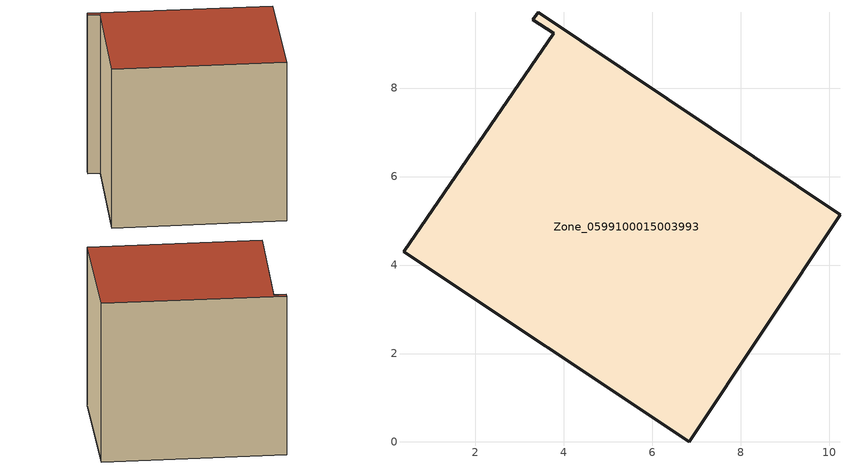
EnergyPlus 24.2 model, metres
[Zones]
Zone_0599100015003993
 floor ground (C_G): 0.38,4.3 3.78,9.24 3.31,9.54 3.43,9.72 10.24,5.14 6.83,0 z0.89
 wall outside (C_F): 6.83,0 10.24,5.14 3.43,9.72 3.31,9.54 3.78,9.24 0.38,4.3 6.83,0 z0.89:8.54
 roof outside (C_R): 3.78,9.24 0.38,4.3 6.83,0 10.24,5.14 3.43,9.72 3.31,9.54 z8.54
[BUILDING]
Pand.0599100015003993: North Axis=0; Terrain=City; Loads Convergence Tolerance Value=0.04; Temperature Convergence Tolerance Value=0.4; Solar Distribution=FullExterior; Maximum Number of Warmup Days=25; Minimum Number of Warmup Days=1
[Site:Location]
Rotterdam.The.Hague.AP_ZH_NLD Design_Conditions: Latitude=51.96; Longitude=4.45; Time Zone=1; Elevation=-4.5
[SITE:GROUNDTEMPERATURE:BUILDINGSURFACE]
18, 18, 18, 18, 18, 18, 18, 18, 18, 18, 18, 18
[MATERIAL] Thermal Absorptance=0.9; Solar Absorptance=0.7; Visible Absorptance=0.7
Name | Roughness | Thickness | Conductivity | Density | Specific Heat
G.TI.1965-1974 | MediumSmooth | 0.15 | 0.882353 | 540 | 1210
F.TI.1965-1974 | Rough | 0.3 | 0.697674 | 1920 | 840
R.TI.1965-1974 | MediumRough | 0.2 | 0.232558 | 1500 | 1000
[CONSTRUCTION]
C_G: G.TI.1965-1974
C_F: F.TI.1965-1974
C_R: R.TI.1965-1974
[ZONE]
Zone_0599100015003993: Type=1; Multiplier=1; Ceiling Height=Autocalculate; Volume=Autocalculate; Floor Area=autocalculate; Part of Total Floor Area=Yes
[ZONEINFILTRATION:DESIGNFLOWRATE]
Infil_Zone_0599100015003993: Zone or ZoneList or Space or SpaceList=Zone_0599100015003993; Schedule=AlwaysOn; Design Flow Rate Calculation Method=Flow/Area; Flow Rate per Floor Area=0.003; Constant Term Coefficient=1; Temperature Term Coefficient=0; Velocity Term Coefficient=0; Velocity Squared Term Coefficient=0
[HVACTEMPLATE:ZONE:IDEALLOADSAIRSYSTEM]
Zone_0599100015003993: Maximum Heating Supply Air Temperature=50; Minimum Cooling Supply Air Temperature=13; Maximum Heating Supply Air Humidity Ratio=0.0156; Minimum Cooling Supply Air Humidity Ratio=0.0077; Heating Limit=NoLimit; Cooling Limit=NoLimit; Dehumidification Control Type=ConstantSensibleHeatRatio; Cooling Sensible Heat Ratio=0.7; Dehumidification Setpoint=60; Humidification Control Type=None; Humidification Setpoint=30; Outdoor Air Method=None; Outdoor Air Flow Rate per Person=0.00944; Outdoor Air Flow Rate per Zone Floor Area=0; Outdoor Air Flow Rate per Zone=0; Demand Controlled Ventilation Type=None; Outdoor Air Economizer Type=NoEconomizer; Heat Recovery Type=None; Sensible Heat Recovery Effectiveness=0.7; Latent Heat Recovery Effectiveness=0.65
[ZONECONTROL:THERMOSTAT]
ThermostatControl_Zone_0599100015003993: Zone or ZoneList=Zone_0599100015003993; Control Type Schedule=DualSetpointControlType; Control 1=Thermostat_Zone_0599100015003993; Temperature Difference Between Cutout And Setpoint=0
[THERMOSTATSETPOINT:DUALSETPOINT]
Thermostat_Zone_0599100015003993: Heating Setpoint Temperature Schedule=HeatingSetpoint_Zone_0599100015003993; Cooling Setpoint Temperature Schedule=CoolingSetpoint_Zone_0599100015003993
[SCHEDULE:COMPACT]
HeatingSetpoint_Zone_0599100015003993: Through: 12/31, For: AllDays, Until: 24:00, 21
CoolingSetpoint_Zone_0599100015003993: Through: 12/31, For: AllDays, Until: 24:00, 24
DualSetpointControlType: Through: 12/31, For: AllDays, Until: 24:00, 4
AlwaysOn: Through: 12/31, For: AllDays, Until: 24:00, 1
